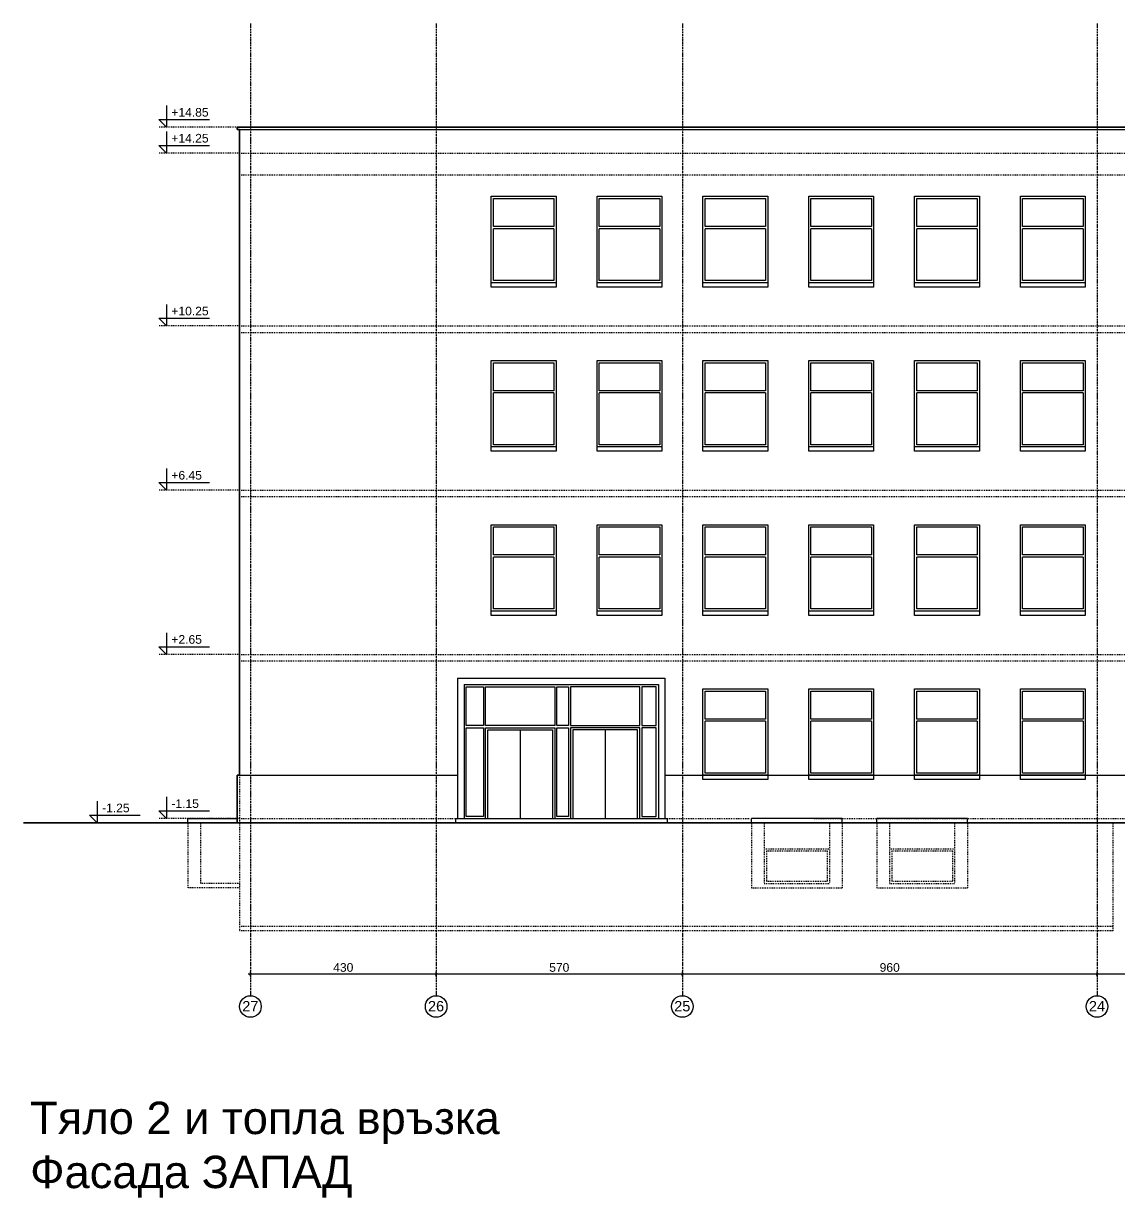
# Model space of a CAD drawing. Header units: inches. Extents: x -72385 to 39588, y -6525 to 66685.
# Drawn here: x 34607 to 37144, y 17634 to 20351 of the extents above; entities that cross this region are included whole.
import ezdxf

# ---------------------------------------------------------------- set-up
doc = ezdxf.new("R2010")
doc.units = ezdxf.units.IN
doc.header["$MEASUREMENT"] = 0
doc.linetypes.add('DashDot', pattern=[0.6, 0.4, -0.1, 0, -0.1])
doc.linetypes.add('Hidden', pattern=[0.4, 0.2, -0.2])
for name, color, linetype, lineweight in [('Надписи коти външни', 252, 'Continuous', 25), ('Надписи нива', 252, 'Continuous', 25), ('Надписи Оси', 252, 'Continuous', 25), ('Оси', 252, 'DashDot', 25), ('Фасади Разрези дебело', 7, 'Continuous', 35), ('Фасади Разрези пунктир', 253, 'Hidden', 25), ('Фасади Разрези средно', 252, 'Continuous', 30), ('Фасади Разрези тънко', 253, 'Continuous', 25)]:
    doc.layers.add(name, color=color, linetype=linetype, lineweight=lineweight)
doc.styles.add('Arial Regular', font='arial.ttf')
doc.styles.get("Standard").update_dxf_attribs({"font": 'arial.ttf'})
doc.dimstyles.new('Annotative', dxfattribs={"dimscale": 0, "dimtxt": 20, "dimasz": 5, "dimexe": 5, "dimexo": 5, "dimgap": 5, "dimtad": 1, "dimdec": 0, "dimzin": 0, "dimdsep": 46, "dimtxsty": 'Standard', "dimblk": 'ARCHTICK', "dimcen": 5, "dimdle": 5, "dimadec": 0, "dimazin": 0, "dimtfac": 1, "dimtdec": 0, "dimtofl": 0, "dimtmove": 0, "dimatfit": 3, "dimldrblk": 'ARCHTICK', "dimfxl": 5, "dimfxlon": 1, "dimtolj": 1, "dimtzin": 0, "dimarcsym": 1})

# ---------------------------------------------------------------- blocks, each defined once
blk = doc.blocks.new('_ArchTick')
at = {"color": 0, "linetype": 'ByBlock', "const_width": 0.15}
blk.add_lwpolyline([(-0.5, -0.5), (0.5, 0.5)], dxfattribs=at)
blk = doc.blocks.new('*D7048')
at = {"layer": 'Defpoints', "color": 0, "ltscale": 10, "transparency": 16777216}
for p in [(37092.3, 18150.9), (37092.3, 18100.9), (37847.3, 18100.9)]:
    blk.add_point(p, dxfattribs=at)
at = {"layer": 'Надписи коти външни', "color": 0, "lineweight": -2, "ltscale": 10, "transparency": 16777216}
for p, q in [((37852.3, 18150.9), (37087.3, 18150.9)), ((37092.3, 18145.9), (37092.3, 18155.9)), ((37847.3, 18145.9), (37847.3, 18155.9))]:
    blk.add_line(p, q, dxfattribs=at)
at = {"layer": 'Надписи коти външни', "color": 0, "lineweight": -2, "ltscale": 10, "transparency": 16777216, "xscale": 5, "yscale": 5, "zscale": 5}
for p, rotation in [((37092.3, 18150.9), 180.0000000000108), ((37847.3, 18150.9), 1.079136779935652e-11)]:
    blk.add_blockref('_ArchTick', p, dxfattribs=dict(at, rotation=rotation))
at = {"layer": 'Надписи коти външни', "color": 0, "ltscale": 10, "transparency": 16777216, "insert": (37469.8, 18166.1), "char_height": 20, "attachment_point": 5}
blk.add_mtext('\\A1;755', dxfattribs=at)
blk = doc.blocks.new('*D7049')
at = {"layer": 'Defpoints', "color": 0, "ltscale": 10, "transparency": 16777216}
for p in [(36132.3, 18150.9), (36132.3, 18100.9), (37092.3, 18100.9)]:
    blk.add_point(p, dxfattribs=at)
at = {"layer": 'Надписи коти външни', "color": 0, "lineweight": -2, "ltscale": 10, "transparency": 16777216}
for p, q in [((37097.3, 18150.9), (36127.3, 18150.9)), ((36132.3, 18145.9), (36132.3, 18155.9)), ((37092.3, 18145.9), (37092.3, 18155.9))]:
    blk.add_line(p, q, dxfattribs=at)
at = {"layer": 'Надписи коти външни', "color": 0, "lineweight": -2, "ltscale": 10, "transparency": 16777216, "xscale": 5, "yscale": 5, "zscale": 5}
for p, rotation in [((36132.3, 18150.9), 180.0000000000111), ((37092.3, 18150.9), 1.111111203044857e-11)]:
    blk.add_blockref('_ArchTick', p, dxfattribs=dict(at, rotation=rotation))
at = {"layer": 'Надписи коти външни', "color": 0, "ltscale": 10, "transparency": 16777216, "insert": (36612.3, 18166.1), "char_height": 20, "attachment_point": 5}
blk.add_mtext('\\A1;960', dxfattribs=at)
blk = doc.blocks.new('*D7050')
at = {"layer": 'Defpoints', "color": 0, "ltscale": 10, "transparency": 16777216}
for p in [(35562.3, 18150.9), (35562.3, 18100.9), (36132.3, 18100.9)]:
    blk.add_point(p, dxfattribs=at)
at = {"layer": 'Надписи коти външни', "color": 0, "lineweight": -2, "ltscale": 10, "transparency": 16777216}
for p, q in [((36137.3, 18150.9), (35557.3, 18150.9)), ((35562.3, 18145.9), (35562.3, 18155.9)), ((36132.3, 18145.9), (36132.3, 18155.9))]:
    blk.add_line(p, q, dxfattribs=at)
at = {"layer": 'Надписи коти външни', "color": 0, "lineweight": -2, "ltscale": 10, "transparency": 16777216, "xscale": 5, "yscale": 5, "zscale": 5}
for p, rotation in [((35562.3, 18150.9), 180.000000000011), ((36132.3, 18150.9), 1.103117597267556e-11)]:
    blk.add_blockref('_ArchTick', p, dxfattribs=dict(at, rotation=rotation))
at = {"layer": 'Надписи коти външни', "color": 0, "ltscale": 10, "transparency": 16777216, "insert": (35847.3, 18166.1), "char_height": 20, "attachment_point": 5}
blk.add_mtext('\\A1;570', dxfattribs=at)
blk = doc.blocks.new('*D7051')
at = {"layer": 'Defpoints', "color": 0, "ltscale": 10, "transparency": 16777216}
for p in [(35132.3, 18150.9), (35132.3, 18100.9), (35562.3, 18100.9)]:
    blk.add_point(p, dxfattribs=at)
at = {"layer": 'Надписи коти външни', "color": 0, "lineweight": -2, "ltscale": 10, "transparency": 16777216}
for p, q in [((35567.3, 18150.9), (35127.3, 18150.9)), ((35132.3, 18145.9), (35132.3, 18155.9)), ((35562.3, 18145.9), (35562.3, 18155.9))]:
    blk.add_line(p, q, dxfattribs=at)
at = {"layer": 'Надписи коти външни', "color": 0, "lineweight": -2, "ltscale": 10, "transparency": 16777216, "xscale": 5, "yscale": 5, "zscale": 5}
for p, rotation in [((35132.3, 18150.9), 180.0000000000106), ((35562.3, 18150.9), 1.06314956838105e-11)]:
    blk.add_blockref('_ArchTick', p, dxfattribs=dict(at, rotation=rotation))
at = {"layer": 'Надписи коти външни', "color": 0, "ltscale": 10, "transparency": 16777216, "insert": (35347.3, 18166.1), "char_height": 20, "attachment_point": 5}
blk.add_mtext('\\A1;430', dxfattribs=at)

msp = doc.modelspace()

# ---------------------------------------------------------------- linework, layer by layer
at = {"layer": 'Надписи нива', "ltscale": 10}
for p, q in [((34937.7, 20160.9), (34937.7, 20110.9)), ((34920, 20128.6), (35037.7, 20128.6)), ((34937.7, 20110.9), (34920, 20128.6)), ((34937.7, 20100.9), (34937.7, 20050.9)), ((34920, 20068.6), (35037.7, 20068.6)), ((34937.7, 20050.9), (34920, 20068.6)), ((34937.7, 19700.9), (34937.7, 19650.9)), ((34920, 19668.6), (35037.7, 19668.6)), ((34937.7, 19650.9), (34920, 19668.6)), ((34937.7, 19320.9), (34937.7, 19270.9)), ((34920, 19288.6), (35037.7, 19288.6)), ((34937.7, 19270.9), (34920, 19288.6)), ((34937.7, 18940.9), (34937.7, 18890.9)), ((34920, 18908.6), (35037.7, 18908.6)), ((34937.7, 18890.9), (34920, 18908.6)), ((34937.7, 18560.9), (34937.7, 18510.9)), ((34777.2, 18550.9), (34777.2, 18500.9)), ((34759.5, 18518.6), (34877.2, 18518.6)), ((34777.2, 18500.9), (34759.5, 18518.6)), ((34920, 18528.6), (35037.7, 18528.6)), ((34937.7, 18510.9), (34920, 18528.6))]:
    msp.add_line(p, q, dxfattribs=at)
at = {"layer": 'Надписи нива', "linetype": 'Hidden', "ltscale": 10}
for p, q in [((35106.9, 20110.9), (34920, 20110.9)), ((35106.9, 20050.9), (34920, 20050.9)), ((35106.9, 19650.9), (34920, 19650.9)), ((35106.9, 19270.9), (34920, 19270.9)), ((35106.9, 18890.9), (34920, 18890.9)), ((35106.9, 18510.9), (34920, 18510.9))]:
    msp.add_line(p, q, dxfattribs=at)
at = {"layer": 'Надписи Оси', "ltscale": 50}
for centre in [(35132.3, 18075.9), (35562.3, 18075.9), (36132.3, 18075.9), (37092.3, 18075.9)]:
    msp.add_circle(centre, 25, dxfattribs=at)
at = {"layer": 'Оси', "ltscale": 10}
for p, q in [((35132.3, 20350.9), (35132.3, 18100.9)), ((35562.3, 20350.9), (35562.3, 18100.9)), ((36132.3, 20350.9), (36132.3, 18100.9)), ((37092.3, 20350.9), (37092.3, 18100.9))]:
    msp.add_line(p, q, dxfattribs=at)
at = {"layer": 'Фасади Разрези дебело', "ltscale": 10}
for p, q in [((35101.9, 20110.9), (35101.9, 20105.9)), ((35106.9, 20105.9), (35101.9, 20105.9)), ((35106.9, 20105.9), (35106.9, 18610.9)), ((35101.9, 18610.9), (35101.9, 18500.9)), ((35106.9, 18610.9), (35101.9, 18610.9))]:
    msp.add_line(p, q, dxfattribs=at)
at = {"layer": 'Фасади Разрези дебело', "ltscale": 10, "extrusion": (-1.22465e-16, 1, -2.22045e-16)}
msp.add_line((35101.9, 20110.9), (39095.5, 20110.9), dxfattribs=at)
at = {"layer": 'Фасади Разрези дебело', "ltscale": 10, "extrusion": (1.2091e-15, 1, -2.22045e-16)}
msp.add_line((34606.9, 18500.9), (39587.8, 18500.9), dxfattribs=at)
at = {"layer": 'Фасади Разрези пунктир', "ltscale": 10, "extrusion": (-1.22465e-16, 1, -2.22045e-16)}
for p, q in [((35106.9, 20050.9), (39090.5, 20050.9)), ((35106.9, 20000.9), (39090.5, 20000.9)), ((35106.9, 19650.9), (39090.5, 19650.9)), ((35106.9, 19635.9), (39090.5, 19635.9)), ((35106.9, 19270.9), (39090.5, 19270.9)), ((35106.9, 19255.9), (38158.9, 19255.9)), ((35106.9, 18890.9), (38158.9, 18890.9)), ((35106.9, 18875.9), (38158.9, 18875.9)), ((35106.9, 18510.9), (35606.9, 18510.9)), ((36096.9, 18510.9), (36287.7, 18510.9)), ((36437.7, 18510.9), (38158.9, 18510.9))]:
    msp.add_line(p, q, dxfattribs=at)
at = {"layer": 'Фасади Разрези пунктир', "ltscale": 10}
for p, q in [((35106.9, 18610.9), (35106.9, 18250.9)), ((34987.2, 18500.9), (34987.2, 18350.9)), ((35016.9, 18500.9), (35016.9, 18360.9)), ((36292.3, 18500.9), (36292.3, 18350.9)), ((36322, 18500.9), (36322, 18360.9)), ((36472.6, 18500.9), (36472.6, 18360.9)), ((36502.3, 18500.9), (36502.3, 18350.9)), ((36582.3, 18500.9), (36582.3, 18350.9)), ((36612, 18500.9), (36612, 18360.9)), ((36762.6, 18500.9), (36762.6, 18360.9)), ((36792.3, 18500.9), (36792.3, 18350.9)), ((37128.9, 18500.9), (37128.9, 18250.9)), ((36327, 18435.9), (36327, 18365.9)), ((36467.6, 18435.9), (36467.6, 18365.9)), ((36617, 18435.9), (36617, 18365.9)), ((36757.6, 18435.9), (36757.6, 18365.9))]:
    msp.add_line(p, q, dxfattribs=at)
at = {"layer": 'Фасади Разрези пунктир', "ltscale": 10, "extrusion": (7.84095e-16, 1, -2.22045e-16)}
for p, q in [((36322, 18440.9), (36472.6, 18440.9)), ((36327, 18435.9), (36467.6, 18435.9)), ((36612, 18440.9), (36762.6, 18440.9)), ((36617, 18435.9), (36757.6, 18435.9)), ((36292.3, 18350.9), (36502.3, 18350.9)), ((36322, 18360.9), (36472.6, 18360.9)), ((36327, 18365.9), (36467.6, 18365.9)), ((36582.3, 18350.9), (36792.3, 18350.9)), ((36612, 18360.9), (36762.6, 18360.9)), ((36617, 18365.9), (36757.6, 18365.9))]:
    msp.add_line(p, q, dxfattribs=at)
at = {"layer": 'Фасади Разрези пунктир', "ltscale": 10, "extrusion": (-7.84095e-16, 1, -2.22045e-16)}
for p, q in [((35106.9, 18350.9), (34987.2, 18350.9)), ((35106.9, 18360.9), (35016.9, 18360.9))]:
    msp.add_line(p, q, dxfattribs=at)
at = {"layer": 'Фасади Разрези пунктир', "ltscale": 10, "extrusion": (1.22465e-16, 1, -2.22045e-16)}
for p, q in [((37128.9, 18260.9), (35106.9, 18260.9)), ((37128.9, 18250.9), (35106.9, 18250.9))]:
    msp.add_line(p, q, dxfattribs=at)
at = {"layer": 'Фасади Разрези средно', "ltscale": 10}
for p, q in [((35611.9, 18835.9), (35611.9, 18510.9)), ((36091.9, 18835.9), (36091.9, 18510.9)), ((35626.9, 18820.9), (35626.9, 18510.9)), ((36076.9, 18820.9), (36076.9, 18510.9)), ((35606.9, 18510.9), (35606.9, 18500.9)), ((36096.9, 18510.9), (36096.9, 18500.9))]:
    msp.add_line(p, q, dxfattribs=at)
at = {"layer": 'Фасади Разрези средно', "ltscale": 10, "extrusion": (-1.22465e-16, 1, -2.22045e-16)}
for p, q in [((35611.9, 18835.9), (36091.9, 18835.9)), ((35626.9, 18820.9), (36076.9, 18820.9)), ((35606.9, 18510.9), (36096.9, 18510.9))]:
    msp.add_line(p, q, dxfattribs=at)
at = {"layer": 'Фасади Разрези тънко', "ltscale": 10, "extrusion": (-1.22465e-16, 1, -2.22045e-16)}
msp.add_line((35106.9, 20105.9), (39090.5, 20105.9), dxfattribs=at)
at = {"layer": 'Фасади Разрези тънко', "ltscale": 10}
for p, q in [((35689.8, 19950.9), (35839.8, 19950.9)), ((35689.8, 19750.9), (35689.8, 19950.9)), ((35694.8, 19945.9), (35834.8, 19945.9)), ((35694.8, 19880.9), (35694.8, 19945.9)), ((35834.8, 19945.9), (35834.8, 19880.9)), ((35839.8, 19950.9), (35839.8, 19750.9)), ((35934.8, 19950.9), (36084.8, 19950.9)), ((35934.8, 19750.9), (35934.8, 19950.9)), ((35939.8, 19945.9), (36079.8, 19945.9)), ((35939.8, 19880.9), (35939.8, 19945.9)), ((36079.8, 19945.9), (36079.8, 19880.9)), ((36084.8, 19950.9), (36084.8, 19750.9)), ((36179.8, 19950.9), (36329.8, 19950.9)), ((36179.8, 19750.9), (36179.8, 19950.9)), ((36184.8, 19945.9), (36324.8, 19945.9)), ((36184.8, 19880.9), (36184.8, 19945.9)), ((36324.8, 19945.9), (36324.8, 19880.9)), ((36329.8, 19950.9), (36329.8, 19750.9)), ((36424.8, 19950.9), (36574.8, 19950.9)), ((36424.8, 19750.9), (36424.8, 19950.9)), ((36429.8, 19945.9), (36569.8, 19945.9)), ((36429.8, 19880.9), (36429.8, 19945.9)), ((36569.8, 19945.9), (36569.8, 19880.9)), ((36574.8, 19950.9), (36574.8, 19750.9)), ((36669.8, 19950.9), (36819.8, 19950.9)), ((36669.8, 19750.9), (36669.8, 19950.9)), ((36674.8, 19945.9), (36814.8, 19945.9)), ((36674.8, 19880.9), (36674.8, 19945.9)), ((36814.8, 19945.9), (36814.8, 19880.9)), ((36819.8, 19950.9), (36819.8, 19750.9)), ((36914.8, 19950.9), (37064.8, 19950.9)), ((36914.8, 19750.9), (36914.8, 19950.9)), ((36919.8, 19945.9), (37059.8, 19945.9)), ((36919.8, 19880.9), (36919.8, 19945.9)), ((37059.8, 19945.9), (37059.8, 19880.9)), ((37064.8, 19950.9), (37064.8, 19750.9)), ((35834.8, 19880.9), (35694.8, 19880.9)), ((35834.8, 19875.9), (35694.8, 19875.9)), ((35694.8, 19755.9), (35694.8, 19875.9)), ((35834.8, 19875.9), (35834.8, 19755.9)), ((36079.8, 19880.9), (35939.8, 19880.9)), ((36079.8, 19875.9), (35939.8, 19875.9)), ((35939.8, 19755.9), (35939.8, 19875.9)), ((36079.8, 19875.9), (36079.8, 19755.9)), ((36324.8, 19880.9), (36184.8, 19880.9)), ((36324.8, 19875.9), (36184.8, 19875.9)), ((36184.8, 19755.9), (36184.8, 19875.9)), ((36324.8, 19875.9), (36324.8, 19755.9)), ((36569.8, 19880.9), (36429.8, 19880.9)), ((36569.8, 19875.9), (36429.8, 19875.9)), ((36429.8, 19755.9), (36429.8, 19875.9)), ((36569.8, 19875.9), (36569.8, 19755.9)), ((36814.8, 19880.9), (36674.8, 19880.9)), ((36814.8, 19875.9), (36674.8, 19875.9)), ((36674.8, 19755.9), (36674.8, 19875.9)), ((36814.8, 19875.9), (36814.8, 19755.9)), ((37059.8, 19880.9), (36919.8, 19880.9)), ((37059.8, 19875.9), (36919.8, 19875.9)), ((36919.8, 19755.9), (36919.8, 19875.9)), ((37059.8, 19875.9), (37059.8, 19755.9)), ((35834.8, 19755.9), (35694.8, 19755.9)), ((36079.8, 19755.9), (35939.8, 19755.9)), ((36324.8, 19755.9), (36184.8, 19755.9)), ((36569.8, 19755.9), (36429.8, 19755.9)), ((36814.8, 19755.9), (36674.8, 19755.9)), ((37059.8, 19755.9), (36919.8, 19755.9)), ((35839.8, 19750.9), (35689.8, 19750.9)), ((35689.8, 19740.9), (35689.8, 19750.9)), ((35839.8, 19740.9), (35689.8, 19740.9)), ((35839.8, 19750.9), (35839.8, 19740.9)), ((36084.8, 19750.9), (35934.8, 19750.9)), ((35934.8, 19740.9), (35934.8, 19750.9)), ((36084.8, 19740.9), (35934.8, 19740.9)), ((36084.8, 19750.9), (36084.8, 19740.9)), ((36329.8, 19750.9), (36179.8, 19750.9)), ((36179.8, 19740.9), (36179.8, 19750.9)), ((36329.8, 19740.9), (36179.8, 19740.9)), ((36329.8, 19750.9), (36329.8, 19740.9)), ((36574.8, 19750.9), (36424.8, 19750.9)), ((36424.8, 19740.9), (36424.8, 19750.9)), ((36574.8, 19740.9), (36424.8, 19740.9)), ((36574.8, 19750.9), (36574.8, 19740.9)), ((36819.8, 19750.9), (36669.8, 19750.9)), ((36669.8, 19740.9), (36669.8, 19750.9)), ((36819.8, 19740.9), (36669.8, 19740.9)), ((36819.8, 19750.9), (36819.8, 19740.9)), ((37064.8, 19750.9), (36914.8, 19750.9)), ((36914.8, 19740.9), (36914.8, 19750.9)), ((37064.8, 19740.9), (36914.8, 19740.9)), ((37064.8, 19750.9), (37064.8, 19740.9)), ((35689.8, 19570.9), (35839.8, 19570.9)), ((35689.8, 19370.9), (35689.8, 19570.9)), ((35694.8, 19565.9), (35834.8, 19565.9)), ((35694.8, 19500.9), (35694.8, 19565.9)), ((35834.8, 19565.9), (35834.8, 19500.9)), ((35839.8, 19570.9), (35839.8, 19370.9)), ((35934.8, 19570.9), (36084.8, 19570.9)), ((35934.8, 19370.9), (35934.8, 19570.9)), ((35939.8, 19565.9), (36079.8, 19565.9)), ((35939.8, 19500.9), (35939.8, 19565.9)), ((36079.8, 19565.9), (36079.8, 19500.9)), ((36084.8, 19570.9), (36084.8, 19370.9)), ((36179.8, 19570.9), (36329.8, 19570.9)), ((36179.8, 19370.9), (36179.8, 19570.9)), ((36184.8, 19565.9), (36324.8, 19565.9)), ((36184.8, 19500.9), (36184.8, 19565.9)), ((36324.8, 19565.9), (36324.8, 19500.9)), ((36329.8, 19570.9), (36329.8, 19370.9)), ((36424.8, 19570.9), (36574.8, 19570.9)), ((36424.8, 19370.9), (36424.8, 19570.9)), ((36429.8, 19565.9), (36569.8, 19565.9)), ((36429.8, 19500.9), (36429.8, 19565.9)), ((36569.8, 19565.9), (36569.8, 19500.9)), ((36574.8, 19570.9), (36574.8, 19370.9)), ((36669.8, 19570.9), (36819.8, 19570.9)), ((36669.8, 19370.9), (36669.8, 19570.9)), ((36674.8, 19565.9), (36814.8, 19565.9)), ((36674.8, 19500.9), (36674.8, 19565.9)), ((36814.8, 19565.9), (36814.8, 19500.9)), ((36819.8, 19570.9), (36819.8, 19370.9)), ((36914.8, 19570.9), (37064.8, 19570.9)), ((36914.8, 19370.9), (36914.8, 19570.9)), ((36919.8, 19565.9), (37059.8, 19565.9)), ((36919.8, 19500.9), (36919.8, 19565.9)), ((37059.8, 19565.9), (37059.8, 19500.9)), ((37064.8, 19570.9), (37064.8, 19370.9)), ((35834.8, 19500.9), (35694.8, 19500.9)), ((35834.8, 19495.9), (35694.8, 19495.9)), ((35694.8, 19375.9), (35694.8, 19495.9)), ((35834.8, 19495.9), (35834.8, 19375.9)), ((36079.8, 19500.9), (35939.8, 19500.9)), ((36079.8, 19495.9), (35939.8, 19495.9)), ((35939.8, 19375.9), (35939.8, 19495.9)), ((36079.8, 19495.9), (36079.8, 19375.9)), ((36324.8, 19500.9), (36184.8, 19500.9)), ((36324.8, 19495.9), (36184.8, 19495.9)), ((36184.8, 19375.9), (36184.8, 19495.9)), ((36324.8, 19495.9), (36324.8, 19375.9)), ((36569.8, 19500.9), (36429.8, 19500.9)), ((36569.8, 19495.9), (36429.8, 19495.9)), ((36429.8, 19375.9), (36429.8, 19495.9)), ((36569.8, 19495.9), (36569.8, 19375.9)), ((36814.8, 19500.9), (36674.8, 19500.9)), ((36814.8, 19495.9), (36674.8, 19495.9)), ((36674.8, 19375.9), (36674.8, 19495.9)), ((36814.8, 19495.9), (36814.8, 19375.9)), ((37059.8, 19500.9), (36919.8, 19500.9)), ((37059.8, 19495.9), (36919.8, 19495.9)), ((36919.8, 19375.9), (36919.8, 19495.9)), ((37059.8, 19495.9), (37059.8, 19375.9)), ((35834.8, 19375.9), (35694.8, 19375.9)), ((36079.8, 19375.9), (35939.8, 19375.9)), ((36324.8, 19375.9), (36184.8, 19375.9)), ((36569.8, 19375.9), (36429.8, 19375.9)), ((36814.8, 19375.9), (36674.8, 19375.9)), ((37059.8, 19375.9), (36919.8, 19375.9)), ((35839.8, 19370.9), (35689.8, 19370.9)), ((35689.8, 19360.9), (35689.8, 19370.9)), ((35839.8, 19360.9), (35689.8, 19360.9)), ((35839.8, 19370.9), (35839.8, 19360.9)), ((36084.8, 19370.9), (35934.8, 19370.9)), ((35934.8, 19360.9), (35934.8, 19370.9)), ((36084.8, 19360.9), (35934.8, 19360.9)), ((36084.8, 19370.9), (36084.8, 19360.9)), ((36329.8, 19370.9), (36179.8, 19370.9)), ((36179.8, 19360.9), (36179.8, 19370.9)), ((36329.8, 19360.9), (36179.8, 19360.9)), ((36329.8, 19370.9), (36329.8, 19360.9)), ((36574.8, 19370.9), (36424.8, 19370.9)), ((36424.8, 19360.9), (36424.8, 19370.9)), ((36574.8, 19360.9), (36424.8, 19360.9)), ((36574.8, 19370.9), (36574.8, 19360.9)), ((36819.8, 19370.9), (36669.8, 19370.9)), ((36669.8, 19360.9), (36669.8, 19370.9)), ((36819.8, 19360.9), (36669.8, 19360.9)), ((36819.8, 19370.9), (36819.8, 19360.9)), ((37064.8, 19370.9), (36914.8, 19370.9)), ((36914.8, 19360.9), (36914.8, 19370.9)), ((37064.8, 19360.9), (36914.8, 19360.9)), ((37064.8, 19370.9), (37064.8, 19360.9)), ((35689.8, 19190.9), (35839.8, 19190.9)), ((35689.8, 18990.9), (35689.8, 19190.9)), ((35694.8, 19185.9), (35834.8, 19185.9)), ((35694.8, 19120.9), (35694.8, 19185.9)), ((35834.8, 19185.9), (35834.8, 19120.9)), ((35839.8, 19190.9), (35839.8, 18990.9)), ((35934.8, 19190.9), (36084.8, 19190.9)), ((35934.8, 18990.9), (35934.8, 19190.9)), ((35939.8, 19185.9), (36079.8, 19185.9)), ((35939.8, 19120.9), (35939.8, 19185.9)), ((36079.8, 19185.9), (36079.8, 19120.9)), ((36084.8, 19190.9), (36084.8, 18990.9)), ((36179.8, 19190.9), (36329.8, 19190.9)), ((36179.8, 18990.9), (36179.8, 19190.9)), ((36184.8, 19185.9), (36324.8, 19185.9)), ((36184.8, 19120.9), (36184.8, 19185.9)), ((36324.8, 19185.9), (36324.8, 19120.9)), ((36329.8, 19190.9), (36329.8, 18990.9)), ((36424.8, 19190.9), (36574.8, 19190.9)), ((36424.8, 18990.9), (36424.8, 19190.9)), ((36429.8, 19185.9), (36569.8, 19185.9)), ((36429.8, 19120.9), (36429.8, 19185.9)), ((36569.8, 19185.9), (36569.8, 19120.9)), ((36574.8, 19190.9), (36574.8, 18990.9)), ((36669.8, 19190.9), (36819.8, 19190.9)), ((36669.8, 18990.9), (36669.8, 19190.9)), ((36674.8, 19185.9), (36814.8, 19185.9)), ((36674.8, 19120.9), (36674.8, 19185.9)), ((36814.8, 19185.9), (36814.8, 19120.9)), ((36819.8, 19190.9), (36819.8, 18990.9)), ((36914.8, 19190.9), (37064.8, 19190.9)), ((36914.8, 18990.9), (36914.8, 19190.9)), ((36919.8, 19185.9), (37059.8, 19185.9)), ((36919.8, 19120.9), (36919.8, 19185.9)), ((37059.8, 19185.9), (37059.8, 19120.9)), ((37064.8, 19190.9), (37064.8, 18990.9)), ((35834.8, 19120.9), (35694.8, 19120.9)), ((35834.8, 19115.9), (35694.8, 19115.9)), ((35694.8, 18995.9), (35694.8, 19115.9)), ((35834.8, 19115.9), (35834.8, 18995.9)), ((36079.8, 19120.9), (35939.8, 19120.9)), ((36079.8, 19115.9), (35939.8, 19115.9)), ((35939.8, 18995.9), (35939.8, 19115.9)), ((36079.8, 19115.9), (36079.8, 18995.9)), ((36324.8, 19120.9), (36184.8, 19120.9)), ((36324.8, 19115.9), (36184.8, 19115.9)), ((36184.8, 18995.9), (36184.8, 19115.9)), ((36324.8, 19115.9), (36324.8, 18995.9)), ((36569.8, 19120.9), (36429.8, 19120.9)), ((36569.8, 19115.9), (36429.8, 19115.9)), ((36429.8, 18995.9), (36429.8, 19115.9)), ((36569.8, 19115.9), (36569.8, 18995.9)), ((36814.8, 19120.9), (36674.8, 19120.9)), ((36814.8, 19115.9), (36674.8, 19115.9)), ((36674.8, 18995.9), (36674.8, 19115.9)), ((36814.8, 19115.9), (36814.8, 18995.9)), ((37059.8, 19120.9), (36919.8, 19120.9)), ((37059.8, 19115.9), (36919.8, 19115.9)), ((36919.8, 18995.9), (36919.8, 19115.9)), ((37059.8, 19115.9), (37059.8, 18995.9)), ((35834.8, 18995.9), (35694.8, 18995.9)), ((36079.8, 18995.9), (35939.8, 18995.9)), ((36324.8, 18995.9), (36184.8, 18995.9)), ((36569.8, 18995.9), (36429.8, 18995.9)), ((36814.8, 18995.9), (36674.8, 18995.9)), ((37059.8, 18995.9), (36919.8, 18995.9)), ((35839.8, 18990.9), (35689.8, 18990.9)), ((35689.8, 18980.9), (35689.8, 18990.9)), ((35839.8, 18980.9), (35689.8, 18980.9)), ((35839.8, 18990.9), (35839.8, 18980.9)), ((36084.8, 18990.9), (35934.8, 18990.9)), ((35934.8, 18980.9), (35934.8, 18990.9)), ((36084.8, 18980.9), (35934.8, 18980.9)), ((36084.8, 18990.9), (36084.8, 18980.9)), ((36329.8, 18990.9), (36179.8, 18990.9)), ((36179.8, 18980.9), (36179.8, 18990.9)), ((36329.8, 18980.9), (36179.8, 18980.9)), ((36329.8, 18990.9), (36329.8, 18980.9)), ((36574.8, 18990.9), (36424.8, 18990.9)), ((36424.8, 18980.9), (36424.8, 18990.9)), ((36574.8, 18980.9), (36424.8, 18980.9)), ((36574.8, 18990.9), (36574.8, 18980.9)), ((36819.8, 18990.9), (36669.8, 18990.9)), ((36669.8, 18980.9), (36669.8, 18990.9)), ((36819.8, 18980.9), (36669.8, 18980.9)), ((36819.8, 18990.9), (36819.8, 18980.9)), ((37064.8, 18990.9), (36914.8, 18990.9)), ((36914.8, 18980.9), (36914.8, 18990.9)), ((37064.8, 18980.9), (36914.8, 18980.9)), ((37064.8, 18990.9), (37064.8, 18980.9)), ((35631.9, 18725.9), (35631.9, 18815.9)), ((35631.9, 18815.9), (35671.7, 18815.9)), ((35671.7, 18815.9), (35671.7, 18725.9)), ((35676.7, 18725.9), (35676.7, 18815.9)), ((35676.7, 18815.9), (35836.7, 18815.9)), ((35836.7, 18815.9), (35836.7, 18725.9)), ((35841.7, 18725.9), (35841.7, 18815.9)), ((35841.7, 18815.9), (35868.5, 18815.9)), ((35868.5, 18815.9), (35868.5, 18725.9)), ((36033.5, 18815.9), (35873.5, 18815.9)), ((35873.5, 18815.9), (35873.5, 18725.9)), ((36033.5, 18725.9), (36033.5, 18815.9)), ((36071.9, 18815.9), (36038.5, 18815.9)), ((36038.5, 18815.9), (36038.5, 18725.9)), ((36071.9, 18725.9), (36071.9, 18815.9)), ((36179.8, 18810.9), (36329.8, 18810.9)), ((36179.8, 18610.9), (36179.8, 18810.9)), ((36184.8, 18805.9), (36324.8, 18805.9)), ((36184.8, 18740.9), (36184.8, 18805.9)), ((36324.8, 18805.9), (36324.8, 18740.9)), ((36329.8, 18810.9), (36329.8, 18610.9)), ((36424.8, 18810.9), (36574.8, 18810.9)), ((36424.8, 18610.9), (36424.8, 18810.9)), ((36429.8, 18805.9), (36569.8, 18805.9)), ((36429.8, 18740.9), (36429.8, 18805.9)), ((36569.8, 18805.9), (36569.8, 18740.9)), ((36574.8, 18810.9), (36574.8, 18610.9)), ((36669.8, 18810.9), (36819.8, 18810.9)), ((36669.8, 18610.9), (36669.8, 18810.9)), ((36674.8, 18805.9), (36814.8, 18805.9)), ((36674.8, 18740.9), (36674.8, 18805.9)), ((36814.8, 18805.9), (36814.8, 18740.9)), ((36819.8, 18810.9), (36819.8, 18610.9)), ((36914.8, 18810.9), (37064.8, 18810.9)), ((36914.8, 18610.9), (36914.8, 18810.9)), ((36919.8, 18805.9), (37059.8, 18805.9)), ((36919.8, 18740.9), (36919.8, 18805.9)), ((37059.8, 18805.9), (37059.8, 18740.9)), ((37064.8, 18810.9), (37064.8, 18610.9)), ((35671.7, 18725.9), (35631.9, 18725.9)), ((35836.7, 18725.9), (35676.7, 18725.9)), ((35868.5, 18725.9), (35841.7, 18725.9)), ((35873.5, 18725.9), (36033.5, 18725.9)), ((36038.5, 18725.9), (36071.9, 18725.9)), ((36324.8, 18740.9), (36184.8, 18740.9)), ((36324.8, 18735.9), (36184.8, 18735.9)), ((36184.8, 18615.9), (36184.8, 18735.9)), ((36324.8, 18735.9), (36324.8, 18615.9)), ((36569.8, 18740.9), (36429.8, 18740.9)), ((36569.8, 18735.9), (36429.8, 18735.9)), ((36429.8, 18615.9), (36429.8, 18735.9)), ((36569.8, 18735.9), (36569.8, 18615.9)), ((36814.8, 18740.9), (36674.8, 18740.9)), ((36814.8, 18735.9), (36674.8, 18735.9)), ((36674.8, 18615.9), (36674.8, 18735.9)), ((36814.8, 18735.9), (36814.8, 18615.9)), ((37059.8, 18740.9), (36919.8, 18740.9)), ((37059.8, 18735.9), (36919.8, 18735.9)), ((36919.8, 18615.9), (36919.8, 18735.9)), ((37059.8, 18735.9), (37059.8, 18615.9)), ((35756.7, 18715.9), (35756.7, 18510.9)), ((35953.5, 18715.9), (35953.5, 18510.9)), ((36324.8, 18615.9), (36184.8, 18615.9)), ((36569.8, 18615.9), (36429.8, 18615.9)), ((36814.8, 18615.9), (36674.8, 18615.9)), ((37059.8, 18615.9), (36919.8, 18615.9)), ((36329.8, 18610.9), (36179.8, 18610.9)), ((36179.8, 18600.9), (36179.8, 18610.9)), ((36329.8, 18600.9), (36179.8, 18600.9)), ((36329.8, 18610.9), (36329.8, 18600.9)), ((36574.8, 18610.9), (36424.8, 18610.9)), ((36424.8, 18600.9), (36424.8, 18610.9)), ((36574.8, 18600.9), (36424.8, 18600.9)), ((36574.8, 18610.9), (36574.8, 18600.9)), ((36819.8, 18610.9), (36669.8, 18610.9)), ((36669.8, 18600.9), (36669.8, 18610.9)), ((36819.8, 18600.9), (36669.8, 18600.9)), ((36819.8, 18610.9), (36819.8, 18600.9)), ((37064.8, 18610.9), (36914.8, 18610.9)), ((36914.8, 18600.9), (36914.8, 18610.9)), ((37064.8, 18600.9), (36914.8, 18600.9)), ((37064.8, 18610.9), (37064.8, 18600.9)), ((34987.2, 18500.9), (34987.2, 18510.9)), ((36292.3, 18500.9), (36292.3, 18510.9)), ((36502.3, 18500.9), (36502.3, 18510.9)), ((36582.3, 18500.9), (36582.3, 18510.9)), ((36792.3, 18500.9), (36792.3, 18510.9))]:
    msp.add_line(p, q, dxfattribs=at)
at = {"layer": 'Фасади Разрези тънко', "ltscale": 10, "extrusion": (1.2091e-15, 1, -2.22045e-16)}
for p, q in [((35106.9, 18610.9), (35611.9, 18610.9)), ((36091.9, 18610.9), (38158.9, 18610.9)), ((34987.2, 18510.9), (35101.9, 18510.9))]:
    msp.add_line(p, q, dxfattribs=at)
at = {"layer": 'Фасади Разрези тънко', "ltscale": 10, "extrusion": (-1.2091e-15, 1, -2.22045e-16)}
for p, q in [((36502.3, 18510.9), (36292.3, 18510.9)), ((36792.3, 18510.9), (36582.3, 18510.9))]:
    msp.add_line(p, q, dxfattribs=at)
at = {"layer": 'Фасади Разрези тънко', "ltscale": 10}
for points in [[(35671.7, 18515.9, 0), (35631.9, 18515.9, 0), (35631.9, 18720.9, 0), (35671.7, 18720.9, 0)], [(35868.5, 18515.9, 0), (35841.7, 18515.9, 0), (35841.7, 18720.9, 0), (35868.5, 18720.9, 0)], [(36071.9, 18515.9, 0), (36071.9, 18720.9, 0), (36038.5, 18720.9, 0), (36038.5, 18515.9, 0)]]:
    msp.add_polyline3d(points, close=True, dxfattribs=at)
for points in [[(35676.7, 18510.9, 0), (35676.7, 18720.9, 0), (35836.7, 18720.9, 0), (35836.7, 18510.9, 0)], [(36033.5, 18510.9, 0), (36033.5, 18720.9, 0), (35873.5, 18720.9, 0), (35873.5, 18510.9, 0)], [(35681.7, 18510.9, 0), (35681.7, 18715.9, 0), (35831.7, 18715.9, 0), (35831.7, 18510.9, 0)], [(36028.5, 18510.9, 0), (36028.5, 18715.9, 0), (35878.5, 18715.9, 0), (35878.5, 18510.9, 0)]]:
    msp.add_polyline3d(points, dxfattribs=at)

# ---------------------------------------------------------------- texts
at = {"ltscale": 10, "insert": (35230.5, 17855.6), "char_height": 75, "width": 1216.339, "attachment_point": 2, "style": 'Arial Regular'}
msp.add_mtext('\\pxql;Тяло 2 и топла връзка\\PФасада ЗАПАД', dxfattribs=at)
at = {"layer": 'Надписи нива', "ltscale": 10, "char_height": 20, "width": 180.489, "attachment_point": 1, "style": 'Arial Regular'}
for s, insert in [('+14.85', (34949.3, 20155.4)), ('+14.25', (34949.3, 20095.4)), ('+10.25', (34949.3, 19695.4)), ('+6.45', (34949.3, 19315.4)), ('+2.65', (34949.3, 18935.4)), ('-1.25', (34788.9, 18545.4)), ('-1.15', (34949.3, 18555.4))]:
    msp.add_mtext(s, dxfattribs=dict(at, insert=insert))
at = {"layer": 'Надписи Оси', "ltscale": 100, "char_height": 24, "width": 27.213, "attachment_point": 3, "style": 'Arial Regular'}
for s, insert in [('\\pxqc;27', (35145.7, 18088.6)), ('\\pxqc;26', (35575.7, 18088.6)), ('\\pxqc;25', (36145.7, 18088.6)), ('\\pxqc;24', (37105.7, 18088.6))]:
    msp.add_mtext(s, dxfattribs=dict(at, insert=insert))

# ---------------------------------------------------------------- dimensions: what is measured, and where the dimension line sits
at = {"layer": 'Надписи коти външни', "ltscale": 10}
for p1, p2, picture, middle in [((35562.3, 18100.9), (35132.3, 18100.9), '*D7051', (35347.3, 18166.1)), ((36132.3, 18100.9), (35562.3, 18100.9), '*D7050', (35847.3, 18166.1)), ((37092.3, 18100.9), (36132.3, 18100.9), '*D7049', (36612.3, 18166.1)), ((37847.3, 18100.9), (37092.3, 18100.9), '*D7048', (37469.8, 18166.1))]:
    dim = msp.add_aligned_dim(p1=p1, p2=p2, distance=-50, dimstyle='Annotative', override={"dimscale": 0, "dimtix": 0, "dimtofl": 0, "dimtmove": 0, "dimatfit": 3}, dxfattribs=at)
    dim.commit()
    dim.dimension.update_dxf_attribs({"geometry": picture, "text_midpoint": middle})

doc.saveas('drawing.dxf')
